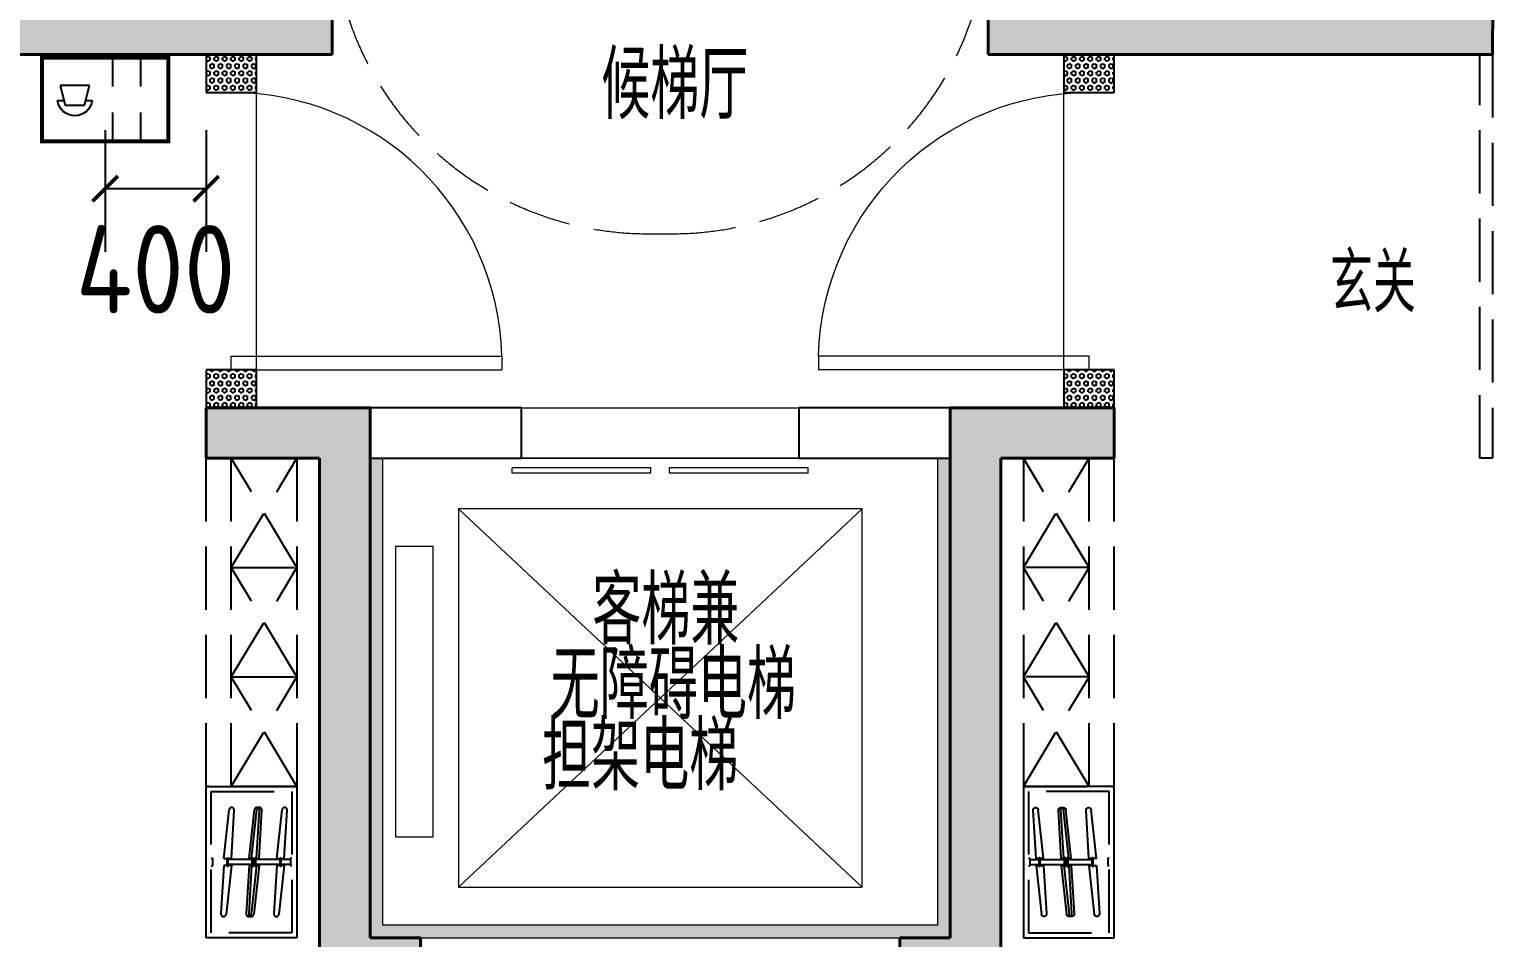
# Model space of a CAD drawing. Extents: x 3753737 to 4713801, y -857380 to 24339.
# Drawn here: x 4244113 to 4249914, y -704423 to -700823 of the extents above; entities that cross this region are included whole.
import ezdxf
from ezdxf.enums import TextEntityAlignment as Align

# ---------------------------------------------------------------- set-up
doc = ezdxf.new("R2010")
doc.units = 0
doc.header["$LTSCALE"] = 1000
doc.header["$MEASUREMENT"] = 0
doc.linetypes.add('A户型$0$DASH', pattern=[0.35, 0.25, -0.1])
doc.linetypes.add('DASH', pattern=[0.35, 0.25, -0.1])
doc.layers.get('0').update_dxf_attribs({"linetype": 'CONTINUOUS'})
doc.layers.get('Defpoints').update_dxf_attribs({"linetype": 'CONTINUOUS'})
for name, color, linetype in [('!!电气', 1, 'CONTINUOUS'), ('5fur', 175, 'CONTINUOUS'), ('EQUIP-安防', 3, 'CONTINUOUS'), ('WALL', 252, 'CONTINUOUS'), ('保温', 6, 'CONTINUOUS')]:
    doc.layers.add(name, color=color, linetype=linetype)
for name, color, linetype, lineweight in [('3.5方案汇报，与郭总、侯月琴确定户型_t8$0$STAIR', 2, 'CONTINUOUS', 18), ('COLUMN', 252, 'CONTINUOUS', 40), ('PUB_HATCH', 8, 'CONTINUOUS', 9), ('PUB_TEXT', 7, 'CONTINUOUS', 20), ('STAIR', 252, 'CONTINUOUS', 20), ('WINDOW', 146, 'CONTINUOUS', 20), ('填充', 251, 'CONTINUOUS', 5)]:
    doc.layers.add(name, color=color, linetype=linetype, lineweight=lineweight)
doc.styles.add('_TEL_DIM', font='SIMPLEX', dxfattribs={"width": 0.8, "height": 3.5, "bigfont": 'HZTXT'})
doc.styles.get("Standard").update_dxf_attribs({"font": 'gbenor.shx', "bigfont": 'gbcbig.shx'})
doc.dimstyles.get("Standard").update_dxf_attribs({"dimscale": 100, "dimtxt": 3.5, "dimasz": 1, "dimexe": 2.5, "dimexo": 3, "dimgap": 1.5, "dimtad": 1, "dimdec": 0, "dimzin": 0, "dimdsep": 46, "dimtxsty": 'Standard', "dimblk": 'ARCHTICK', "dimcen": 0.09, "dimadec": 0, "dimazin": 0, "dimtfac": 1, "dimtdec": 0, "dimtix": 1, "dimtmove": 2, "dimatfit": 3, "dimfxl": 1, "dimtolj": 1, "dimtzin": 0, "dimarcsym": 0})
pattern_1 = [(90, (0, 0), (-16.49778, 1e-15), [9.525, -19.05]), (210, (0, 0), (8.24889, -14.2874966), [9.525, -19.05]), (150, (6e-16, 9.525), (-8.24889, -14.2874966), [9.525, -19.05])]

# ---------------------------------------------------------------- blocks, each defined once
blk = doc.blocks.new('GFDGFSDFGD')
at = {"layer": 'PUB_HATCH'}
for points in [[(454816.4, 372423.2), (454816.6, 372224), (456816.6, 372224), (456816.6, 372724), (456616.6, 372724), (456616.6, 372424), (455016.6, 372424)], [(461416.8, 372423.2), (461216.6, 372424), (459616.6, 372424), (459616.6, 372724), (459416.6, 372724), (459416.6, 372224), (461416.6, 372224)], [(456966.6, 370823.7), (456316.6, 370823.7), (456316.6, 370623.7), (456766.6, 370623.7), (456766.6, 368523.7), (457166.6, 368523.7), (457166.6, 368723.7), (456966.6, 368723.7)], [(459266.6, 370823.7), (459266.6, 368723.7), (459066.6, 368723.7), (459066.6, 368523.7), (459466.6, 368523.7), (459466.6, 370623.7), (459916.6, 370623.7), (459916.6, 370823.7)]]:
    blk.add_hatch(color=256, dxfattribs=at).paths.add_polyline_path(points)
at = {"layer": 'COLUMN', "color": 252}
for p, q in [((456816.6, 372224), (456816.6, 372724)), ((459416.6, 372724), (459416.6, 372224)), ((461416.6, 372224), (461416.8, 372423.2)), ((454816.6, 372224), (456816.6, 372224)), ((459416.6, 372224), (461416.6, 372224)), ((456966.6, 370823.7), (456316.6, 370823.7)), ((456316.6, 370823.7), (456316.6, 370623.7)), ((456966.6, 368723.7), (456966.6, 370823.7)), ((459266.6, 370823.7), (459266.6, 368723.7)), ((459916.6, 370823.7), (459266.6, 370823.7)), ((459916.6, 370623.7), (459916.6, 370823.7)), ((456316.6, 370623.7), (456766.6, 370623.7)), ((456766.6, 370623.7), (456766.6, 368523.7)), ((459466.6, 368523.7), (459466.6, 370623.7)), ((459466.6, 370623.7), (459916.6, 370623.7)), ((457166.6, 368723.7), (456966.6, 368723.7)), ((457166.6, 368523.7), (457166.6, 368723.7)), ((459266.6, 368723.7), (459066.6, 368723.7)), ((459066.6, 368723.7), (459066.6, 368523.7))]:
    blk.add_line(p, q, dxfattribs=at)
blk = doc.blocks.new('GDFGDGRD')
at = {"layer": '保温', "linetype": 'Continuous', "ltscale": 10}
h = blk.add_hatch(dxfattribs=at)
h.set_pattern_fill('HEX', color=251, scale=10, angle=90, style=0)
h.set_pattern_definition(pattern_1)
h.paths.add_polyline_path([(431316.6, 372073.7), (431516.6, 372073.7), (431516.7, 372223.7), (431316.7, 372223.7)])
h = blk.add_hatch(dxfattribs=at)
h.set_pattern_fill('HEX', color=251, scale=10, angle=90, style=0)
h.set_pattern_definition(pattern_1)
h.paths.add_polyline_path([(434916.6, 372073.7), (434716.6, 372073.7), (434716.5, 372223.7), (434916.5, 372223.7)])
h = blk.add_hatch(dxfattribs=at)
h.set_pattern_fill('HEX', color=251, scale=10, angle=90, style=0)
h.set_pattern_definition(pattern_1)
h.paths.add_polyline_path([(431316.6, 370823.7), (431516.6, 370823.7), (431516.7, 370973.7), (431316.7, 370973.7)])
h = blk.add_hatch(dxfattribs=at)
h.set_pattern_fill('HEX', color=251, scale=10, angle=90, style=0)
h.set_pattern_definition(pattern_1)
h.paths.add_polyline_path([(434916.6, 370823.7), (434716.6, 370823.7), (434716.5, 370973.7), (434916.5, 370973.7)])
blk = doc.blocks.new('FGDGDGRDGRRD')
at = {"color": 252}
for p, q in [((430034.8, 366458.3), (430034.8, 367058.3)), ((430034.8, 367058.3), (430394.6, 367058.3)), ((430034.8, 366458.3), (430034.8, 367058.3)), ((430034.8, 367058.3), (430394.6, 367058.3)), ((430394.6, 367058.3), (430394.6, 366458.3)), ((430394.6, 367058.3), (430394.6, 367058.3)), ((430394.6, 367058.3), (430394.6, 366458.3)), ((430394.6, 367058.3), (430394.6, 367058.3)), ((430394.6, 366458.3), (430034.8, 366458.3)), ((430394.6, 366458.3), (430034.8, 366458.3))]:
    blk.add_line(p, q, dxfattribs=at)
at = {"layer": '5fur', "color": 252, "linetype": 'A户型$0$DASH'}
for p, q in [((428585, 369958.6), (428534.8, 369958.6)), ((428534.8, 369958.6), (428534.8, 368358.3)), ((428585, 369958.6), (428534.8, 369958.6)), ((428534.8, 369958.6), (428534.8, 368358.3)), ((428585, 368358.3), (428585, 369958.6)), ((428585, 368358.3), (428585, 369958.6)), ((428534.8, 368358.3), (428585, 368358.3)), ((428534.8, 368358.3), (428585, 368358.3)), ((430034.8, 368358.3), (430394.6, 368358.3)), ((430034.8, 367058.3), (430034.8, 368358.3)), ((430034.8, 368358.3), (430394.6, 368358.3)), ((430034.8, 367058.3), (430034.8, 368358.3)), ((430134.8, 368358.3), (430394.6, 368358.3)), ((430134.8, 367058.3), (430134.8, 368358.3)), ((430134.8, 367925), (430394.6, 368358.3)), ((430394.6, 367925), (430134.8, 368358.3)), ((430134.8, 368358.3), (430394.6, 368358.3)), ((430134.8, 367058.3), (430134.8, 368358.3)), ((430134.8, 367925), (430394.6, 368358.3)), ((430394.6, 367925), (430134.8, 368358.3)), ((430394.6, 368358.3), (430394.6, 367058.3)), ((430394.6, 368358.3), (430394.6, 367058.3)), ((430394.6, 368358.3), (430394.6, 367058.3)), ((430394.6, 368358.3), (430394.6, 367058.3)), ((430134.8, 367925), (430394.6, 367925)), ((430394.6, 367491.7), (430134.8, 367925)), ((430134.8, 367491.7), (430394.6, 367925)), ((430134.8, 367925), (430394.6, 367925)), ((430394.6, 367491.7), (430134.8, 367925)), ((430134.8, 367491.7), (430394.6, 367925)), ((430134.8, 367491.7), (430394.6, 367491.7)), ((430134.8, 367058.3), (430394.6, 367491.7)), ((430394.6, 367058.3), (430134.8, 367491.7)), ((430134.8, 367491.7), (430394.6, 367491.7)), ((430134.8, 367058.3), (430394.6, 367491.7)), ((430394.6, 367058.3), (430134.8, 367491.7)), ((430394.6, 367058.3), (430034.8, 367058.3)), ((430394.6, 367058.3), (430034.8, 367058.3)), ((430034.8, 366458.3), (430034.8, 367058.3)), ((430034.8, 367058.3), (430394.6, 367058.3)), ((430034.8, 366458.3), (430034.8, 367058.3)), ((430034.8, 367058.3), (430394.6, 367058.3)), ((430394.6, 367058.3), (430134.8, 367058.3)), ((430394.6, 367058.3), (430134.8, 367058.3)), ((430394.6, 367058.3), (430394.6, 366458.3)), ((430394.6, 367058.3), (430394.6, 366458.3)), ((430054.8, 366478.3), (430054.8, 367038.3)), ((430054.8, 367038.3), (430374.6, 367038.3)), ((430054.8, 366478.3), (430054.8, 367038.3)), ((430054.8, 367038.3), (430374.6, 367038.3)), ((430374.6, 367038.3), (430374.6, 366478.3)), ((430374.6, 367038.3), (430374.6, 366478.3)), ((430105.1, 366772.6), (430126.4, 366965.3)), ((430105.1, 366772.6), (430126.4, 366965.3)), ((430135.1, 366772.6), (430146.4, 366963.8)), ((430135.1, 366772.6), (430146.4, 366963.8)), ((430205.1, 366772.6), (430226.4, 366965.3)), ((430205.1, 366772.6), (430226.4, 366965.3)), ((430214.9, 366772.6), (430236.2, 366965.3)), ((430214.9, 366772.6), (430236.2, 366965.3)), ((430235.1, 366772.6), (430246.4, 366963.8)), ((430235.1, 366772.6), (430246.4, 366963.8)), ((430244.9, 366772.6), (430256.2, 366963.8)), ((430244.9, 366772.6), (430256.2, 366963.8)), ((430314.9, 366772.6), (430336.2, 366965.3)), ((430314.9, 366772.6), (430336.2, 366965.3)), ((430344.9, 366772.6), (430356.2, 366963.8)), ((430344.9, 366772.6), (430356.2, 366963.8)), ((430054.8, 366773.6), (430059.8, 366773.6)), ((430054.8, 366773.6), (430059.8, 366773.6)), ((430059.8, 366773.6), (430059.8, 366743.1)), ((430059.8, 366773.6), (430059.8, 366743.1)), ((430369.6, 366768.6), (430059.8, 366768.6)), ((430369.6, 366768.6), (430059.8, 366768.6)), ((430105.1, 366772.6), (430118.1, 366772.6)), ((430105.1, 366772.6), (430118.1, 366772.6)), ((430118.1, 366775.6), (430122.1, 366775.6)), ((430118.1, 366741), (430118.1, 366775.6)), ((430118.1, 366775.6), (430122.1, 366775.6)), ((430118.1, 366741), (430118.1, 366775.6)), ((430122.1, 366741), (430122.1, 366775.6)), ((430122.1, 366741), (430122.1, 366775.6)), ((430122.1, 366772.6), (430135.1, 366772.6)), ((430122.1, 366772.6), (430135.1, 366772.6)), ((430205.1, 366772.6), (430218.1, 366772.6)), ((430205.1, 366772.6), (430218.1, 366772.6)), ((430214.9, 366772.6), (430227.9, 366772.6)), ((430214.9, 366772.6), (430227.9, 366772.6)), ((430218.1, 366775.6), (430222.1, 366775.6)), ((430218.1, 366741), (430218.1, 366775.6)), ((430218.1, 366775.6), (430222.1, 366775.6)), ((430218.1, 366741), (430218.1, 366775.6)), ((430222.1, 366741), (430222.1, 366775.6)), ((430222.1, 366741), (430222.1, 366775.6)), ((430222.1, 366772.6), (430235.1, 366772.6)), ((430222.1, 366772.6), (430235.1, 366772.6)), ((430227.9, 366775.6), (430231.9, 366775.6)), ((430227.9, 366741), (430227.9, 366775.6)), ((430227.9, 366775.6), (430231.9, 366775.6)), ((430227.9, 366741), (430227.9, 366775.6)), ((430231.9, 366741), (430231.9, 366775.6)), ((430231.9, 366741), (430231.9, 366775.6)), ((430231.9, 366772.6), (430244.9, 366772.6)), ((430231.9, 366772.6), (430244.9, 366772.6)), ((430314.9, 366772.6), (430327.9, 366772.6)), ((430314.9, 366772.6), (430327.9, 366772.6)), ((430327.9, 366775.6), (430331.9, 366775.6)), ((430327.9, 366741), (430327.9, 366775.6)), ((430327.9, 366775.6), (430331.9, 366775.6)), ((430327.9, 366741), (430327.9, 366775.6)), ((430331.9, 366741), (430331.9, 366775.6)), ((430331.9, 366741), (430331.9, 366775.6)), ((430331.9, 366772.6), (430344.9, 366772.6)), ((430331.9, 366772.6), (430344.9, 366772.6)), ((430374.6, 366773.6), (430369.6, 366773.6)), ((430374.6, 366773.6), (430369.6, 366773.6)), ((430369.6, 366773.6), (430369.6, 366743.1)), ((430369.6, 366773.6), (430369.6, 366743.1)), ((430054.8, 366743.1), (430059.8, 366743.1)), ((430054.8, 366743.1), (430059.8, 366743.1)), ((430369.6, 366748.1), (430059.8, 366748.1)), ((430369.6, 366748.1), (430059.8, 366748.1)), ((430105.1, 366744), (430093.9, 366552.9)), ((430105.1, 366744), (430093.9, 366552.9)), ((430118.1, 366744), (430105.1, 366744)), ((430118.1, 366744), (430105.1, 366744)), ((430135.1, 366744), (430113.8, 366551.4)), ((430135.1, 366744), (430113.9, 366551.4)), ((430122.1, 366741), (430118.1, 366741)), ((430122.1, 366741), (430118.1, 366741)), ((430135.1, 366744), (430122.1, 366744)), ((430135.1, 366744), (430122.1, 366744)), ((430205.1, 366744), (430193.9, 366552.9)), ((430205.1, 366744), (430193.9, 366552.9)), ((430214.9, 366744), (430203.7, 366552.9)), ((430214.9, 366744), (430203.7, 366552.9)), ((430218.1, 366744), (430205.1, 366744)), ((430218.1, 366744), (430205.1, 366744)), ((430235.1, 366744), (430213.8, 366551.4)), ((430235.1, 366744), (430213.9, 366551.4)), ((430227.9, 366744), (430214.9, 366744)), ((430227.9, 366744), (430214.9, 366744)), ((430222.1, 366741), (430218.1, 366741)), ((430222.1, 366741), (430218.1, 366741)), ((430235.1, 366744), (430222.1, 366744)), ((430235.1, 366744), (430222.1, 366744)), ((430244.9, 366744), (430223.6, 366551.4)), ((430244.9, 366744), (430223.7, 366551.4)), ((430231.9, 366741), (430227.9, 366741)), ((430231.9, 366741), (430227.9, 366741)), ((430244.9, 366744), (430231.9, 366744)), ((430244.9, 366744), (430231.9, 366744)), ((430314.9, 366744), (430303.7, 366552.9)), ((430314.9, 366744), (430303.7, 366552.9)), ((430327.9, 366744), (430314.9, 366744)), ((430327.9, 366744), (430314.9, 366744)), ((430344.9, 366744), (430323.6, 366551.4)), ((430344.9, 366744), (430323.7, 366551.4)), ((430331.9, 366741), (430327.9, 366741)), ((430331.9, 366741), (430327.9, 366741)), ((430344.9, 366744), (430331.9, 366744)), ((430344.9, 366744), (430331.9, 366744)), ((430374.6, 366743.1), (430369.6, 366743.1)), ((430374.6, 366743.1), (430369.6, 366743.1)), ((430374.6, 366478.3), (430054.8, 366478.3)), ((430374.6, 366478.3), (430054.8, 366478.3)), ((430394.6, 366458.3), (430034.8, 366458.3)), ((430394.6, 366458.3), (430034.8, 366458.3))]:
    blk.add_line(p, q, dxfattribs=at)
for centre, start, end in [((430136.4, 366964.3), 356.96059, 174.28941), ((430136.4, 366964.3), 356.96059, 174.28941), ((430236.4, 366964.3), 356.96059, 174.28941), ((430236.4, 366964.3), 356.96059, 174.28941), ((430246.2, 366964.3), 356.96059, 174.28941), ((430246.2, 366964.3), 356.96059, 174.28941), ((430346.2, 366964.3), 356.96059, 174.28941), ((430346.2, 366964.3), 356.96059, 174.28941), ((430103.9, 366552.3), 176.96059, 354.28941), ((430103.9, 366552.3), 176.96059, 354.28941), ((430203.9, 366552.3), 176.96059, 354.28941), ((430203.9, 366552.3), 176.96059, 354.28941), ((430213.7, 366552.3), 176.96059, 354.28941), ((430213.7, 366552.3), 176.96059, 354.28941), ((430313.7, 366552.3), 176.96059, 354.28941), ((430313.7, 366552.3), 176.96059, 354.28941)]:
    blk.add_arc(centre, 10, start, end, dxfattribs=at)
blk = doc.blocks.new('$DorLib2D$00000001')
for p, q in [((0.45, 0.975), (0.5, 0.975)), ((0.45, 0), (0.45, 0.975)), ((0.5, 0), (0.5, 0.975)), ((0.5, 0), (0.45, 0))]:
    blk.add_line(p, q)
at = {"lineweight": 13}
blk.add_arc((0.475, 0), 0.975, 91.4693, 180, dxfattribs=at)
blk = doc.blocks.new('$DORLIB2D$00000127')
at = {"color": 0}
for points in [[(-0.5333, 0.7949), (-0.5333, 0.6904)], [(-0.0333, 0.7949), (-0.5333, 0.7949)], [(-0.0333, 0.7949), (-0.0333, 0.6904)], [(0.5333, 0.7949), (0.0333, 0.7949)], [(0.0333, 0.7949), (0.0333, 0.6904)], [(0.5333, 0.7949), (0.5333, 0.6904)], [(-0.0333, 0.6904), (-0.5333, 0.6904)], [(0.5333, 0.6904), (0.0333, 0.6904)], [(0.5, 0.5), (-0.5, 0.5)]]:
    blk.add_lwpolyline(points, dxfattribs=at)
blk = doc.blocks.new('A$C1C403CBE')
at = {"layer": '填充'}
h = blk.add_hatch(dxfattribs=at)
h.set_pattern_fill('隔热材料02', color=252, scale=100, style=0)
h.set_pattern_definition([(0, (-1161708.397, -603838.627), (0, 50), []), (0, (-1161708.397, -603821.96), (0, 50), []), (270, (-1161664.656, -603813.33), (50, -9e-15), [5.01775, -44.98225]), (270, (-1161702.115, -603813.33), (50, -9e-15), [5.01775, -44.98225]), (90, (-1161676.603, -603847.26), (-50, 3e-15), [5.01775, -44.98225]), (90, (-1161690.17, -603847.26), (-50, 3e-15), [5.01775, -44.98225]), (180, (-1161658.373, -603855.294), (-6e-15, -50), [50.02425, 0.02425]), (135, (-1161672.33, -603852.785), (3e-15, 49.99987405), [4.268, -66.44275]), (116.56505, (-1161625.348, -603849.767), (0.00011283, 49.99993342), [2.805, -108.9985]), (116.56505, (-1161675.348, -603849.767), (0.00011283, 49.99993342), [2.805, -108.9985]), (153.43495, (-1161617.313, -603855.294), (-0.0001128, 49.9999334), [5.61, -106.1935]), (153.43495, (-1161667.313, -603855.294), (-0.0001128, 49.9999334), [5.61, -106.1935]), (63.43495, (-1161626.603, -603842.24), (-0.00011283, 49.99993342), [26.714, -85.0895]), (63.43495, (-1161676.603, -603842.24), (-0.00011283, 49.99993342), [26.714, -85.0895]), (116.56505, (-1161614.656, -603813.33), (0.00011283, 49.99993342), [2.805, -108.9985]), (116.56505, (-1161664.656, -603813.33), (0.00011283, 49.99993342), [2.805, -108.9985]), (135, (-1161665.91, -603810.82), (3e-15, 49.99987405), [4.268, -66.44275]), (153.43495, (-1161618.93, -603807.803), (-0.0001128, 49.9999334), [5.61, -106.1935]), (153.43495, (-1161668.93, -603807.803), (-0.0001128, 49.9999334), [5.61, -106.1935]), (45, (-1161700.86, -603810.82), (0, 49.99987405), [4.268, -66.44275]), (63.43495, (-1161652.115, -603813.33), (-0.00011283, 49.99993342), [2.805, -108.9985]), (63.43495, (-1161702.115, -603813.33), (-0.00011283, 49.99993342), [2.805, -108.9985]), (26.56505, (-1161647.842, -603807.803), (0.0001128, 49.9999334), [5.61, -106.1935]), (26.56505, (-1161697.842, -603807.803), (0.0001128, 49.9999334), [5.61, -106.1935]), (116.56505, (-1161640.168, -603842.24), (0.00011283, 49.99993342), [26.714, -85.0895]), (116.56505, (-1161690.168, -603842.24), (0.00011283, 49.99993342), [26.714, -85.0895]), (45, (-1161694.44, -603852.785), (0, 49.99987405), [4.268, -66.44275]), (63.43495, (-1161641.422, -603849.767), (-0.00011283, 49.99993342), [2.805, -108.9985]), (63.43495, (-1161691.422, -603849.767), (-0.00011283, 49.99993342), [2.805, -108.9985]), (26.56505, (-1161649.46, -603855.294), (0.0001128, 49.9999334), [5.61, -106.1935]), (26.56505, (-1161699.46, -603855.294), (0.0001128, 49.9999334), [5.61, -106.1935])])
h.paths.add_polyline_path([(36400, 6800), (36350, 6800), (36350, 4900), (38650, 4900), (38650, 6800), (38600, 6800), (38600, 4950), (36400, 4950)])
at = {"layer": '3.5方案汇报，与郭总、侯月琴确定户型_t8$0$STAIR', "color": 252}
for p, q in [((36700.8, 6600), (38300.8, 5100)), ((38300.8, 6600), (36700.8, 5100))]:
    blk.add_line(p, q, dxfattribs=at)
for points in [[(38300.8, 5100), (38300.8, 6600), (36700.8, 6600), (36700.8, 5100)], [(36600.8, 5300), (36600.8, 6450), (36450.8, 6450), (36450.8, 5300)]]:
    blk.add_lwpolyline(points, close=True, dxfattribs=at)
at = {"layer": 'STAIR', "color": 252, "linetype": 'DASH'}
blk.add_lwpolyline([(36200, 8940, 0.414214), (37450, 7690), (37550, 7690, 0.414214), (38800, 8940)], format="xyb", dxfattribs=at)
at = {"layer": 'WALL', "color": 252}
for p, q in [((36200, 8500), (36200, 10900)), ((38800, 10900), (38800, 8500.3)), ((40800, 8400), (40800, 9000)), ((36200, 8400), (36200, 8500)), ((38800, 8500.3), (38800, 8400.3)), ((35700, 8400), (34200, 8400)), ((35700, 8400), (35700, 8250)), ((35900, 8250), (35900, 8400)), ((36000, 8400), (35900, 8400)), ((36000, 8400), (36000, 8400)), ((36000, 8400), (36200, 8400)), ((39000, 8400.3), (38800, 8400.3)), ((39000, 8400.2), (39000, 8400.3)), ((39000, 8400.2), (39100, 8400.1)), ((39100, 8400.1), (39100, 8250)), ((39300, 8250), (39300, 8400)), ((39300, 8400), (40800, 8400)), ((35700, 8250), (35900, 8250)), ((39100, 8250), (39300, 8250)), ((35900, 7150), (35700, 7150)), ((35700, 7150), (35700, 6800)), ((35900, 7000), (35900, 7150)), ((39300, 7150), (39100, 7150)), ((39100, 7150), (39100, 7000)), ((39300, 6800), (39300, 7150)), ((35900, 7000), (36250, 7000)), ((36950, 7000), (36250, 7000)), ((36950, 6800), (36950, 7000)), ((38750, 7000), (38050, 7000)), ((38050, 7000), (38050, 6800)), ((38750, 7000), (39100, 7000)), ((35700, 6800), (36150, 6800)), ((36150, 4900), (36150, 6800)), ((36350, 4900), (36350, 6800)), ((36350, 6800), (36950, 6800)), ((38050, 6800), (38650, 6800)), ((38650, 6800), (38650, 4900)), ((38850, 6800), (38850, 4900)), ((38850, 6800), (39300, 6800))]:
    blk.add_line(p, q, dxfattribs=at)
at = {"layer": 'WINDOW', "color": 252}
for p, q in [((35900, 7150), (35900, 8250)), ((39100, 7150), (39100, 8250)), ((36950, 7000), (38050, 7000)), ((36950, 6800), (38050, 6800))]:
    blk.add_line(p, q, dxfattribs=at)
at = {"layer": '填充', "color": 252}
blk.add_lwpolyline([(36400, 6800), (36350, 6800), (36350, 4900), (38650, 4900), (38650, 6800), (38600, 6800), (38600, 4950), (36400, 4950)], close=True, dxfattribs=at)
at = {"color": 252}
blk.add_blockref('GFDGFSDFGD', (-420616.6, -363823.7), dxfattribs=at)
at = {"color": 252, "xscale": -1}
blk.add_blockref('GDFGDGRD', (470616.6, -363823.7), dxfattribs=at)
blk.add_blockref('FGDGDGRDGRRD', (-394334.8, -361558.3))
at = {"xscale": -1}
blk.add_blockref('FGDGDGRDGRRD', (469334.8, -361558.3), dxfattribs=at)
at = {"layer": 'WINDOW', "color": 252, "xscale": -1100, "zscale": -1100}
for p, yscale, rotation in [((35800, 7700), -1100, 90.00000000947153), ((39200, 7700), 1100, 89.99999999052845)]:
    blk.add_blockref('$DorLib2D$00000001', p, dxfattribs=dict(at, yscale=yscale, rotation=rotation))
at = {"layer": 'WINDOW', "color": 252, "xscale": 1100, "yscale": -200, "zscale": 1100}
blk.add_blockref('$DORLIB2D$00000127', (37500, 6900), dxfattribs=at)
at = {"layer": 'PUB_TEXT', "color": 252}
for s, height, p in [('候梯厅', 270.07, (37266.3, 8144.4)), ('玄关', 236.31, (40155.3, 7377.8)), ('客梯兼', 270.07, (37230.9, 6062.1)), ('无障碍电梯', 270.07, (37066.3, 5766.3)), ('担架电梯', 270.07, (37031.9, 5484.8))]:
    blk.add_text(s, height=height, dxfattribs=at).set_placement(p)
blk = doc.blocks.new('$equip$00002628')
at = {"linetype": 'Continuous'}
for p, q in [((-0.625, 0.415), (0.625, 0.415)), ((-0.625, -0.415), (-0.625, 0.415)), ((0.071, 0.129), (0.071, 0.415)), ((0.35, 0.129), (0.35, 0.415)), ((0.625, 0.415), (0.625, -0.415)), ((-0.472, 0.01), (-0.409, 0.01)), ((-0.446, -0.138), (-0.395, 0.058)), ((-0.395, 0.058), (-0.395, 0.058)), ((-0.395, 0.058), (-0.206, 0.058)), ((-0.206, 0.058), (-0.155, -0.138)), ((-0.191, 0.01), (-0.129, 0.01)), ((-0.155, -0.138), (-0.446, -0.138)), ((0.071, -0.415), (0.071, -0.129)), ((0.35, -0.415), (0.35, -0.129)), ((0.625, -0.415), (-0.625, -0.415))]:
    blk.add_line(p, q, dxfattribs=at)
at = {"const_width": 0.04}
blk.add_lwpolyline([(-0.625, 0.415), (0.625, 0.415), (0.625, -0.415), (-0.625, -0.415), (-0.625, 0.415), (0.625, 0.415)], dxfattribs=at)
at = {"linetype": 'Continuous'}
blk.add_arc((-0.3, -0.011), 0.173, 6.9897, 173.0103, dxfattribs=at)
for p in [(0, 0.415), (-0.625, 0), (0.625, 0), (0, -0.415)]:
    blk.add_point(p)
at = {"color": 7, "style": '_TEL_DIM', "flags": 1}
blk.add_attdef('A', text='', height=0.000025, dxfattribs=at).set_placement((0, 0), align=Align.MIDDLE_CENTER)
blk = doc.blocks.new('_ArchTick')
at = {"color": 0, "linetype": 'ByBlock', "const_width": 0.15}
blk.add_lwpolyline([(-0.5, -0.5), (0.5, 0.5)], dxfattribs=at)
blk = doc.blocks.new('*D221')
at = {"layer": '!!电气', "color": 0, "lineweight": -2, "transparency": 16777216}
for p, q in [((4244413.4, -701222.9), (4244413.4, -701704.5)), ((4244813.4, -701222.9), (4244813.4, -701704.5)), ((4244813.4, -701454.5), (4244413.4, -701454.5))]:
    blk.add_line(p, q, dxfattribs=at)
at = {"layer": 'Defpoints', "color": 0, "transparency": 16777216}
for p in [(4244413.4, -700922.9), (4244813.4, -700922.9), (4244413.4, -701454.5)]:
    blk.add_point(p, dxfattribs=at)
at = {"layer": '!!电气', "color": 0, "lineweight": -2, "transparency": 16777216, "xscale": 100, "yscale": 100, "zscale": 100, "rotation": 180}
blk.add_blockref('_ArchTick', (4244413.4, -701454.5), dxfattribs=at)
at = {"layer": '!!电气', "color": 0, "lineweight": -2, "transparency": 16777216, "xscale": 100, "yscale": 100, "zscale": 100}
blk.add_blockref('_ArchTick', (4244813.4, -701454.5), dxfattribs=at)
at = {"layer": '!!电气', "color": 0, "transparency": 16777216, "insert": (4244613.4, -701773.8), "char_height": 350, "attachment_point": 5}
blk.add_mtext('\\A1;400', dxfattribs=at)

msp = doc.modelspace()

# ---------------------------------------------------------------- block references
at = {"layer": '!!电气'}
msp.add_blockref('A$C1C403CBE', (4209113.4, -709322.9), dxfattribs=at)
at = {"layer": 'EQUIP-安防', "color": 6, "xscale": -400, "yscale": 400, "zscale": 400, "rotation": 180}
msp.add_blockref('$equip$00002628', (4244413.4, -701100.5), dxfattribs=at)

# ---------------------------------------------------------------- dimensions: what is measured, and where the dimension line sits
at = {"layer": '!!电气'}
dim = msp.add_linear_dim(base=(4244413.4, -701454.5), p1=(4244813.4, -700922.9), p2=(4244413.4, -700922.9), dimstyle='Standard', override={"dimzin": 8}, dxfattribs=at)
dim.commit()
dim.dimension.update_dxf_attribs({"geometry": '*D221', "text_midpoint": (4244613.4, -701773.8), "dimtype": 128})

doc.saveas('drawing.dxf')
